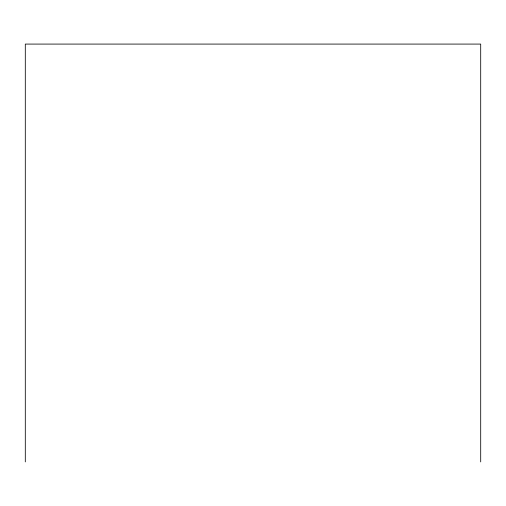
<?xml version="1.0" encoding="UTF-8"?>
<svg xmlns="http://www.w3.org/2000/svg" width="506" height="506" viewBox="0 0 506 506"><rect width="100%" height="100%" fill="white"/><g stroke="black" fill="none" stroke-linecap="round" stroke-linejoin="round"><path stroke-width="0.76" d="M480.7 461.915L480.7 44.085L25.3 44.085L25.3 461.915"/></g></svg>
